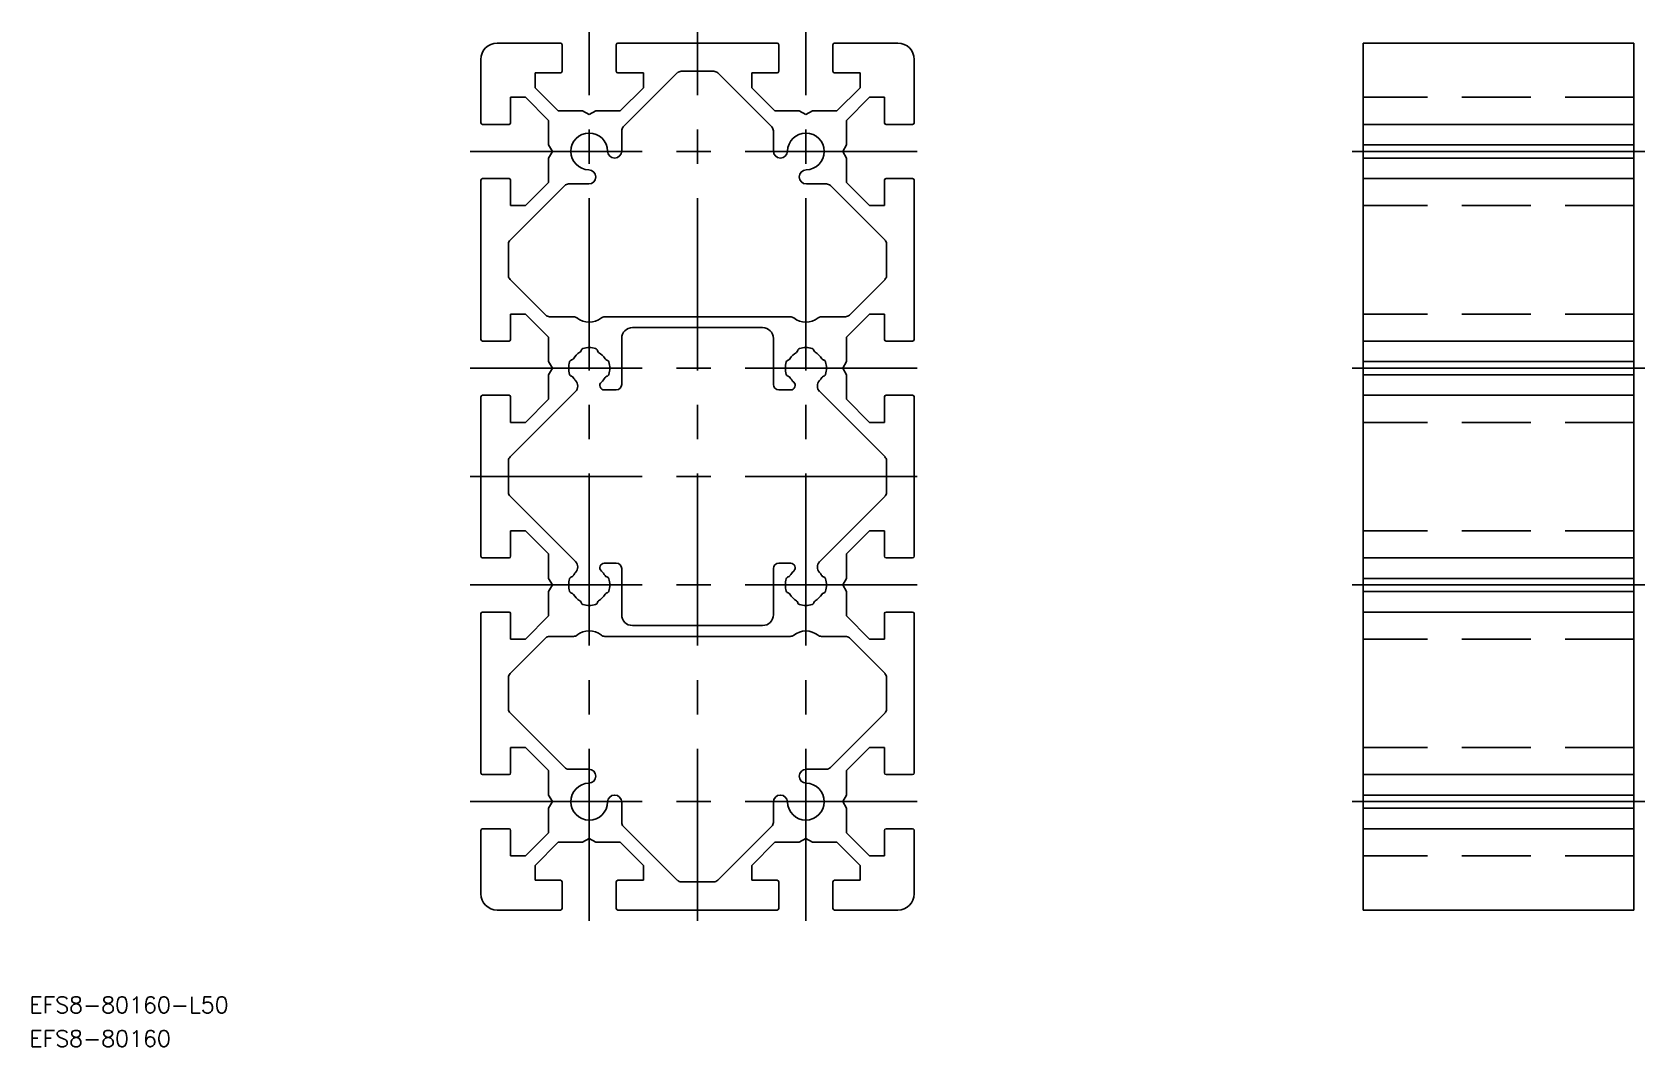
# Model space of a CAD drawing. Extents: x -123 to 175, y -105 to 82.
import ezdxf

# ---------------------------------------------------------------- set-up
doc = ezdxf.new("R2010")
doc.units = 0
doc.linetypes.add('CENTER', pattern=[50.8, 31.75, -6.35, 6.35, -6.35])
doc.linetypes.add('DASHED', pattern=[19.05, 12.7, -6.35])
doc.layers.get('0').update_dxf_attribs({"linetype": 'CONTINUOUS'})
doc.layers.add('CENTER', color=1, linetype='CENTER')
doc.styles.get("Standard").update_dxf_attribs({"font": 'txt.shx', "height": 3, "bigfont": 'bigfont.shx'})

msp = doc.modelspace()

# ---------------------------------------------------------------- linework, layer by layer
at = {"color": 7, "linetype": 'CONTINUOUS'}
for p, q in [((-37, 80), (-25.3, 80)), ((-25, 74.8), (-25, 79.7)), ((-15, 74.8), (-15, 79.7)), ((14.7, 80), (-14.7, 80)), ((15, 74.8), (15, 79.7)), ((25, 74.8), (25, 79.7)), ((37, 80), (25.3, 80)), ((122.88, 80), (172.88, 80)), ((122.88, -80), (122.88, 80)), ((172.88, -80), (172.88, 80)), ((-40, 77), (-40, 65.3)), ((-30, 71.77), (-30, 74.5)), ((-30, 74.5), (-25.3, 74.5)), ((-10, 74.5), (-14.7, 74.5)), ((-3.73, 74.51), (-13.71, 64.53)), ((-10, 71.77), (-10, 74.5)), ((3.02, 74.8), (-3.02, 74.8)), ((3.73, 74.51), (13.71, 64.53)), ((10, 71.77), (10, 74.5)), ((10, 74.5), (14.7, 74.5)), ((30, 74.5), (25.3, 74.5)), ((30, 71.77), (30, 74.5)), ((40, 77), (40, 65.3)), ((-30, 71.77), (-25.73, 67.5)), ((-10, 71.77), (-14.27, 67.5)), ((10, 71.77), (14.27, 67.5)), ((30, 71.77), (25.73, 67.5)), ((-34.5, 70), (-31.77, 70)), ((-34.5, 70), (-34.5, 65.3)), ((-31.77, 70), (-27.5, 65.73)), ((31.77, 70), (27.5, 65.73)), ((34.5, 70), (31.77, 70)), ((34.5, 70), (34.5, 65.3)), ((-27.5, 61.21), (-27.5, 65.73)), ((-25.73, 67.5), (-21.21, 67.5)), ((-20, 66.8), (-21.21, 67.5)), ((-20, 66.8), (-18.79, 67.5)), ((-18.79, 67.5), (-14.27, 67.5)), ((18.79, 67.5), (14.27, 67.5)), ((20, 66.8), (18.79, 67.5)), ((20, 66.8), (21.21, 67.5)), ((25.73, 67.5), (21.21, 67.5)), ((27.5, 61.21), (27.5, 65.73)), ((-39.7, 65), (-34.8, 65)), ((-14, 60.09), (-14, 63.82)), ((14, 60.09), (14, 63.82)), ((39.7, 65), (34.8, 65)), ((122.88, 65), (172.88, 65)), ((-26.8, 60), (-27.5, 61.21)), ((-26.8, 60), (-27.5, 58.79)), ((26.8, 60), (27.5, 61.21)), ((26.8, 60), (27.5, 58.79)), ((122.88, 61.21), (172.88, 61.21)), ((122.88, 60), (172.88, 60)), ((-27.5, 54.27), (-27.5, 58.79)), ((27.5, 54.27), (27.5, 58.79)), ((122.88, 58.79), (172.88, 58.79)), ((-40, 25.3), (-40, 54.7)), ((-39.7, 55), (-34.8, 55)), ((-34.61, 43.63), (-24.53, 53.71)), ((-34.5, 50), (-34.5, 54.7)), ((-31.77, 50), (-27.5, 54.27)), ((-23.82, 54), (-20.09, 54)), ((23.82, 54), (20.09, 54)), ((34.61, 43.63), (24.53, 53.71)), ((31.77, 50), (27.5, 54.27)), ((34.5, 50), (34.5, 54.7)), ((39.7, 55), (34.8, 55)), ((40, 25.3), (40, 54.7)), ((122.88, 55), (172.88, 55)), ((-34.5, 50), (-31.77, 50)), ((34.5, 50), (31.77, 50)), ((-34.9, 37.08), (-34.9, 42.92)), ((34.9, 37.08), (34.9, 42.92)), ((-34.61, 36.37), (-28.03, 29.79)), ((34.61, 36.37), (28.03, 29.79)), ((-34.5, 30), (-31.77, 30)), ((-34.5, 30), (-34.5, 25.3)), ((-31.77, 30), (-27.5, 25.73)), ((31.77, 30), (27.5, 25.73)), ((34.5, 30), (31.77, 30)), ((34.5, 30), (34.5, 25.3)), ((-27.32, 29.5), (-22.87, 29.5)), ((-17.13, 29.5), (17.13, 29.5)), ((-12, 27.5), (12, 27.5)), ((22.87, 29.5), (27.32, 29.5)), ((-39.7, 25), (-34.8, 25)), ((-27.5, 21.21), (-27.5, 25.73)), ((-14, 17), (-14, 25.5)), ((14, 17), (14, 25.5)), ((27.5, 21.21), (27.5, 25.73)), ((39.7, 25), (34.8, 25)), ((172.88, 25), (122.88, 25)), ((-26.8, 20), (-27.5, 21.21)), ((26.8, 20), (27.5, 21.21)), ((172.88, 21.21), (122.88, 21.21)), ((-26.8, 20), (-27.5, 18.79)), ((-27.5, 14.27), (-27.5, 18.79)), ((26.8, 20), (27.5, 18.79)), ((27.5, 14.27), (27.5, 18.79)), ((172.88, 20), (122.88, 20)), ((172.88, 18.79), (122.88, 18.79)), ((-39.7, 15), (-34.8, 15)), ((-34.61, 3.63), (-22.55, 15.68)), ((-15, 16), (-17.21, 16)), ((15, 16), (17.21, 16)), ((34.61, 3.63), (22.55, 15.68)), ((39.7, 15), (34.8, 15)), ((172.88, 15), (122.88, 15)), ((-40, 14.7), (-40, -14.7)), ((-34.5, 10), (-34.5, 14.7)), ((-31.77, 10), (-27.5, 14.27)), ((31.77, 10), (27.5, 14.27)), ((34.5, 10), (34.5, 14.7)), ((40, 14.7), (40, -14.7)), ((-34.5, 10), (-31.77, 10)), ((34.5, 10), (31.77, 10)), ((-34.9, 2.92), (-34.9, -2.92)), ((34.9, 2.92), (34.9, -2.92)), ((-34.61, -3.63), (-22.55, -15.68)), ((34.61, -3.63), (22.55, -15.68)), ((-34.5, -10), (-31.77, -10)), ((-34.5, -10), (-34.5, -14.7)), ((-31.77, -10), (-27.5, -14.27)), ((31.77, -10), (27.5, -14.27)), ((34.5, -10), (31.77, -10)), ((34.5, -10), (34.5, -14.7)), ((-27.5, -14.27), (-27.5, -18.79)), ((27.5, -14.27), (27.5, -18.79)), ((-39.7, -15), (-34.8, -15)), ((-15, -16), (-17.21, -16)), ((-14, -17), (-14, -25.5)), ((14, -17), (14, -25.5)), ((15, -16), (17.21, -16)), ((39.7, -15), (34.8, -15)), ((172.88, -15), (122.88, -15)), ((-26.8, -20), (-27.5, -18.79)), ((-26.8, -20), (-27.5, -21.21)), ((26.8, -20), (27.5, -18.79)), ((26.8, -20), (27.5, -21.21)), ((172.88, -18.79), (122.88, -18.79)), ((172.88, -20), (122.88, -20)), ((-27.5, -21.21), (-27.5, -25.73)), ((27.5, -21.21), (27.5, -25.73)), ((172.88, -21.21), (122.88, -21.21)), ((-40, -25.3), (-40, -54.7)), ((-39.7, -25), (-34.8, -25)), ((-34.5, -30), (-34.5, -25.3)), ((-31.77, -30), (-27.5, -25.73)), ((31.77, -30), (27.5, -25.73)), ((34.5, -30), (34.5, -25.3)), ((39.7, -25), (34.8, -25)), ((40, -25.3), (40, -54.7)), ((172.88, -25), (122.88, -25)), ((-27.32, -29.5), (-22.87, -29.5)), ((-17.13, -29.5), (17.13, -29.5)), ((-12, -27.5), (12, -27.5)), ((22.87, -29.5), (27.32, -29.5)), ((-34.61, -36.37), (-28.03, -29.79)), ((-34.5, -30), (-31.77, -30)), ((34.61, -36.37), (28.03, -29.79)), ((34.5, -30), (31.77, -30)), ((-34.9, -37.08), (-34.9, -42.92)), ((34.9, -37.08), (34.9, -42.92)), ((-34.61, -43.63), (-24.53, -53.71)), ((34.61, -43.63), (24.53, -53.71)), ((-34.5, -50), (-34.5, -54.7)), ((-34.5, -50), (-31.77, -50)), ((-31.77, -50), (-27.5, -54.27)), ((31.77, -50), (27.5, -54.27)), ((34.5, -50), (31.77, -50)), ((34.5, -50), (34.5, -54.7)), ((-39.7, -55), (-34.8, -55)), ((-27.5, -54.27), (-27.5, -58.79)), ((-23.82, -54), (-20.09, -54)), ((23.82, -54), (20.09, -54)), ((27.5, -54.27), (27.5, -58.79)), ((39.7, -55), (34.8, -55)), ((122.88, -55), (172.88, -55)), ((-26.8, -60), (-27.5, -58.79)), ((26.8, -60), (27.5, -58.79)), ((122.88, -58.79), (172.88, -58.79)), ((-26.8, -60), (-27.5, -61.21)), ((-27.5, -61.21), (-27.5, -65.73)), ((-14, -60.09), (-14, -63.82)), ((14, -60.09), (14, -63.82)), ((26.8, -60), (27.5, -61.21)), ((27.5, -61.21), (27.5, -65.73)), ((122.88, -60), (172.88, -60)), ((122.88, -61.21), (172.88, -61.21)), ((-40, -77), (-40, -65.3)), ((-39.7, -65), (-34.8, -65)), ((-34.5, -70), (-34.5, -65.3)), ((-3.73, -74.51), (-13.71, -64.53)), ((3.73, -74.51), (13.71, -64.53)), ((34.5, -70), (34.5, -65.3)), ((39.7, -65), (34.8, -65)), ((40, -77), (40, -65.3)), ((122.88, -65), (172.88, -65)), ((-31.77, -70), (-27.5, -65.73)), ((-30, -71.77), (-25.73, -67.5)), ((-25.73, -67.5), (-21.21, -67.5)), ((-20, -66.8), (-21.21, -67.5)), ((-20, -66.8), (-18.79, -67.5)), ((-18.79, -67.5), (-14.27, -67.5)), ((-10, -71.77), (-14.27, -67.5)), ((10, -71.77), (14.27, -67.5)), ((18.79, -67.5), (14.27, -67.5)), ((20, -66.8), (18.79, -67.5)), ((20, -66.8), (21.21, -67.5)), ((25.73, -67.5), (21.21, -67.5)), ((30, -71.77), (25.73, -67.5)), ((31.77, -70), (27.5, -65.73)), ((-34.5, -70), (-31.77, -70)), ((34.5, -70), (31.77, -70)), ((-30, -71.77), (-30, -74.5)), ((-10, -71.77), (-10, -74.5)), ((10, -71.77), (10, -74.5)), ((30, -71.77), (30, -74.5)), ((-30, -74.5), (-25.3, -74.5)), ((-25, -74.8), (-25, -79.7)), ((-15, -74.8), (-15, -79.7)), ((-10, -74.5), (-14.7, -74.5)), ((3.02, -74.8), (-3.02, -74.8)), ((10, -74.5), (14.7, -74.5)), ((15, -74.8), (15, -79.7)), ((25, -74.8), (25, -79.7)), ((30, -74.5), (25.3, -74.5)), ((-37, -80), (-25.3, -80)), ((14.7, -80), (-14.7, -80)), ((37, -80), (25.3, -80)), ((172.88, -80), (122.88, -80))]:
    msp.add_line(p, q, dxfattribs=at)
at = {"color": 3, "linetype": 'DASHED'}
for p, q in [((172.88, 70), (122.88, 70)), ((172.88, 50), (122.88, 50)), ((172.88, 30), (122.88, 30)), ((172.88, 10), (122.88, 10)), ((172.88, -10), (122.88, -10)), ((172.88, -30), (122.88, -30)), ((172.88, -50), (122.88, -50)), ((172.88, -70), (122.88, -70))]:
    msp.add_line(p, q, dxfattribs=at)
at = {"color": 7, "linetype": 'CONTINUOUS'}
for centre, radius, start, end in [((-37, 77), 3, 90, 180), ((-25.3, 79.7), 0.3, 0, 90), ((-14.7, 79.7), 0.3, 90, 180), ((14.7, 79.7), 0.3, 0, 90), ((25.3, 79.7), 0.3, 90, 180), ((37, 77), 3, 0, 90), ((-25.3, 74.8), 0.3, 270, 0), ((-14.7, 74.8), 0.3, 180, 270), ((-3.02, 73.8), 1, 90, 135), ((3.02, 73.8), 1, 45, 90), ((14.7, 74.8), 0.3, 270, 0), ((25.3, 74.8), 0.3, 180, 270), ((-39.7, 65.3), 0.3, 180, 270), ((-34.8, 65.3), 0.3, 270, 0), ((-20, 60), 3.4, 1.0608, 268.9392), ((-13, 63.82), 1, 135, 180), ((13, 63.82), 1, 0, 45), ((20, 60), 3.4, 271.0608, 178.9392), ((34.8, 65.3), 0.3, 180, 270), ((39.7, 65.3), 0.3, 270, 0), ((-15.3, 60.09), 1.3, 181.0608, 0), ((15.3, 60.09), 1.3, 180, 358.9392), ((-20.09, 55.3), 1.3, 270, 88.9392), ((20.09, 55.3), 1.3, 91.0608, 270), ((-39.7, 54.7), 0.3, 90, 180), ((-34.8, 54.7), 0.3, 0, 90), ((-23.82, 53), 1, 90, 135), ((23.82, 53), 1, 45, 90), ((34.8, 54.7), 0.3, 90, 180), ((39.7, 54.7), 0.3, 0, 90), ((-33.9, 42.92), 1, 135, 180), ((33.9, 42.92), 1, 360, 45), ((-33.9, 37.08), 1, 180, 225), ((33.9, 37.08), 1, 315, 360), ((-27.32, 30.5), 1, 225, 270), ((27.32, 30.5), 1, 270, 315), ((-22.87, 28.5), 1, 51.6083, 90), ((-20, 32.12), 3.63, 231.6083, 308.3917), ((-17.13, 28.5), 1, 90, 128.3917), ((-12, 25.5), 2, 90, 180), ((12, 25.5), 2, 0, 90), ((17.13, 28.5), 1, 51.6083, 90), ((20, 32.12), 3.62, 231.6083, 308.3917), ((22.87, 28.5), 1, 90, 128.3917), ((-39.7, 25.3), 0.3, 180, 270), ((-34.8, 25.3), 0.3, 270, 0), ((34.8, 25.3), 0.3, 180, 270), ((39.7, 25.3), 0.3, 270, 0), ((-20, 20), 3.8, 161.9516, 197.6397), ((-23.14, 21.02), 0.5, 102.1523, 161.9516), ((-23.35, 22), 0.5, 282.1523, 329.1481), ((-20, 20), 3.4, 120.4432, 149.1481), ((-21.98, 23.36), 0.5, 300.4432, 347.439), ((-21, 23.14), 0.5, 107.6397, 167.439), ((-20, 20), 3.8, 71.9516, 107.6397), ((-18.98, 23.14), 0.5, 12.1523, 71.9516), ((-18, 23.35), 0.5, 192.1523, 239.1481), ((-20, 20), 3.4, 30.4432, 59.1481), ((-16.64, 21.98), 0.5, 210.4432, 257.439), ((-16.86, 21), 0.5, 17.6397, 77.439), ((-20, 20), 3.8, 342.3603, 17.6397), ((20, 20), 3.8, 162.3603, 197.6397), ((16.86, 21), 0.5, 102.561, 162.3603), ((16.64, 21.98), 0.5, 282.561, 329.5568), ((20, 20), 3.4, 120.8519, 149.5568), ((18, 23.35), 0.5, 300.8519, 347.8477), ((18.98, 23.14), 0.5, 108.0484, 167.8477), ((20, 20), 3.8, 72.3603, 108.0484), ((21, 23.14), 0.5, 12.561, 72.3603), ((21.98, 23.36), 0.5, 192.561, 239.5568), ((20, 20), 3.4, 30.8519, 59.5568), ((23.35, 22), 0.5, 210.8519, 257.8477), ((23.14, 21.02), 0.5, 18.0484, 77.8477), ((20, 20), 3.8, 342.3603, 18.0484), ((-23.14, 19), 0.5, 197.6397, 257.439), ((-23.36, 18.02), 0.5, 30.4432, 77.439), ((-20, 20), 3.4, 210.4432, 222.4987), ((-20, 20), 3.4, 311.2509, 329.5568), ((-16.64, 18.02), 0.5, 102.561, 149.5568), ((-16.86, 19), 0.5, 282.561, 342.3603), ((16.86, 19), 0.5, 197.6397, 257.439), ((16.64, 18.02), 0.5, 30.4432, 77.439), ((20, 20), 3.4, 210.4432, 228.7491), ((20, 20), 3.4, 317.5013, 329.5568), ((23.36, 18.02), 0.5, 102.561, 149.5568), ((23.14, 19), 0.5, 282.561, 342.3603), ((-39.7, 14.7), 0.3, 90, 180), ((-34.8, 14.7), 0.3, 0, 90), ((-23.58, 16.72), 1.46, 315, 42.4987), ((-17.21, 16.82), 0.824, 131.2509, 270), ((-15, 17), 1, 270, 0), ((15, 17), 1, 180, 270), ((17.21, 16.82), 0.824, 270, 48.7491), ((23.58, 16.72), 1.46, 137.5013, 225), ((34.8, 14.7), 0.3, 90, 180), ((39.7, 14.7), 0.3, 0, 90), ((-33.9, 2.92), 1, 135, 180), ((33.9, 2.92), 1, 360, 45), ((-33.9, -2.92), 1, 180, 225), ((33.9, -2.92), 1, 315, 360), ((-39.7, -14.7), 0.3, 180, 270), ((-34.8, -14.7), 0.3, 270, 0), ((34.8, -14.7), 0.3, 180, 270), ((39.7, -14.7), 0.3, 270, 0), ((-20, -20), 3.4, 137.5013, 149.5568), ((-23.58, -16.72), 1.46, 317.5013, 45), ((-17.21, -16.82), 0.824, 90, 228.7491), ((-20, -20), 3.4, 30.4432, 48.7491), ((-15, -17), 1, 0, 90), ((15, -17), 1, 90, 180), ((20, -20), 3.4, 131.2509, 149.5568), ((17.21, -16.82), 0.824, 311.2509, 90), ((23.58, -16.72), 1.46, 135, 222.4987), ((20, -20), 3.4, 30.4432, 42.4987), ((-20, -20), 3.8, 162.3603, 198.0484), ((-23.14, -19), 0.5, 102.561, 162.3603), ((-23.36, -18.02), 0.5, 282.561, 329.5568), ((-16.64, -18.02), 0.5, 210.4432, 257.439), ((-16.86, -19), 0.5, 17.6397, 77.439), ((-20, -20), 3.8, 342.3603, 17.6397), ((20, -20), 3.8, 162.3603, 197.6397), ((16.86, -19), 0.5, 102.561, 162.3603), ((16.64, -18.02), 0.5, 282.561, 329.5568), ((23.36, -18.02), 0.5, 210.4432, 257.439), ((23.14, -19), 0.5, 17.6397, 77.439), ((20, -20), 3.8, 341.9516, 17.6397), ((-23.14, -21.02), 0.5, 198.0484, 257.8477), ((-23.35, -22), 0.5, 30.8519, 77.8477), ((-20, -20), 3.4, 210.8519, 239.5568), ((-21.98, -23.36), 0.5, 12.561, 59.5568), ((-21, -23.14), 0.5, 192.561, 252.3603), ((-20, -20), 3.8, 252.3603, 288.0484), ((-18.98, -23.14), 0.5, 288.0484, 347.8477), ((-18, -23.35), 0.5, 120.8519, 167.8477), ((-20, -20), 3.4, 300.8519, 329.5568), ((-16.64, -21.98), 0.5, 102.561, 149.5568), ((-16.86, -21), 0.5, 282.561, 342.3603), ((16.86, -21), 0.5, 197.6397, 257.439), ((16.64, -21.98), 0.5, 30.4432, 77.439), ((20, -20), 3.4, 210.4432, 239.1481), ((18, -23.35), 0.5, 12.1523, 59.1481), ((18.98, -23.14), 0.5, 192.1523, 251.9516), ((20, -20), 3.8, 251.9516, 287.6397), ((21, -23.14), 0.5, 287.6397, 347.439), ((21.98, -23.36), 0.5, 120.4432, 167.439), ((20, -20), 3.4, 300.4432, 329.1481), ((23.35, -22), 0.5, 102.1523, 149.1481), ((23.14, -21.02), 0.5, 282.1523, 341.9516), ((-39.7, -25.3), 0.3, 90, 180), ((-34.8, -25.3), 0.3, 0, 90), ((-12, -25.5), 2, 180, 270), ((12, -25.5), 2, 270, 0), ((34.8, -25.3), 0.3, 90, 180), ((39.7, -25.3), 0.3, 0, 90), ((-27.32, -30.5), 1, 90, 135), ((-22.87, -28.5), 1, 270, 308.3917), ((-20, -32.12), 3.63, 51.6083, 128.3917), ((-17.13, -28.5), 1, 231.6083, 270), ((17.13, -28.5), 1, 270, 308.3917), ((20, -32.12), 3.62, 51.6083, 128.3917), ((22.87, -28.5), 1, 231.6083, 270), ((27.32, -30.5), 1, 45, 90), ((-33.9, -37.08), 1, 135, 180), ((33.9, -37.08), 1, 0, 45), ((-33.9, -42.92), 1, 180, 225), ((33.9, -42.92), 1, 315, 0), ((-39.7, -54.7), 0.3, 180, 270), ((-34.8, -54.7), 0.3, 270, 0), ((-23.82, -53), 1, 225, 270), ((-20.09, -55.3), 1.3, 271.0608, 90), ((20.09, -55.3), 1.3, 90, 268.9392), ((23.82, -53), 1, 270, 315), ((34.8, -54.7), 0.3, 180, 270), ((39.7, -54.7), 0.3, 270, 0), ((-20, -60), 3.4, 91.0608, 358.9392), ((-15.3, -60.09), 1.3, 0, 178.9392), ((15.3, -60.09), 1.3, 1.0608, 180), ((20, -60), 3.4, 181.0608, 88.9392), ((-39.7, -65.3), 0.3, 90, 180), ((-34.8, -65.3), 0.3, 0, 90), ((-13, -63.82), 1, 180, 225), ((13, -63.82), 1, 315, 360), ((34.8, -65.3), 0.3, 90, 180), ((39.7, -65.3), 0.3, 0, 90), ((-37, -77), 3, 180, 270), ((-25.3, -74.8), 0.3, 0, 90), ((-14.7, -74.8), 0.3, 90, 180), ((-3.02, -73.8), 1, 225, 270), ((3.02, -73.8), 1, 270, 315), ((14.7, -74.8), 0.3, 0, 90), ((25.3, -74.8), 0.3, 90, 180), ((37, -77), 3, 270, 0), ((-25.3, -79.7), 0.3, 270, 0), ((-14.7, -79.7), 0.3, 180, 270), ((14.7, -79.7), 0.3, 270, 0), ((25.3, -79.7), 0.3, 180, 270)]:
    msp.add_arc(centre, radius, start, end, dxfattribs=at)
at = {"layer": 'CENTER', "color": 1, "linetype": 'CENTER'}
for p, q in [((-20, -82), (-20, 82)), ((0, -82), (0, 82)), ((20, -82), (20, 82)), ((-42, 60), (42, 60)), ((120.88, 60), (174.88, 60)), ((-42, 20), (42, 20)), ((120.88, 20), (174.88, 20)), ((-42, 0), (42, 0)), ((-42, -20), (42, -20)), ((120.88, -20), (174.88, -20)), ((-42, -60), (42, -60)), ((120.88, -60), (174.88, -60))]:
    msp.add_line(p, q, dxfattribs=at)

# ---------------------------------------------------------------- texts
at = {"color": 7, "linetype": 'CONTINUOUS'}
for s, p in [('EFS8-80160-L50', (-123.34, -99.01)), ('EFS8-80160', (-123.34, -105.24))]:
    msp.add_text(s, height=3, dxfattribs=at).set_placement(p)

doc.saveas('drawing.dxf')
